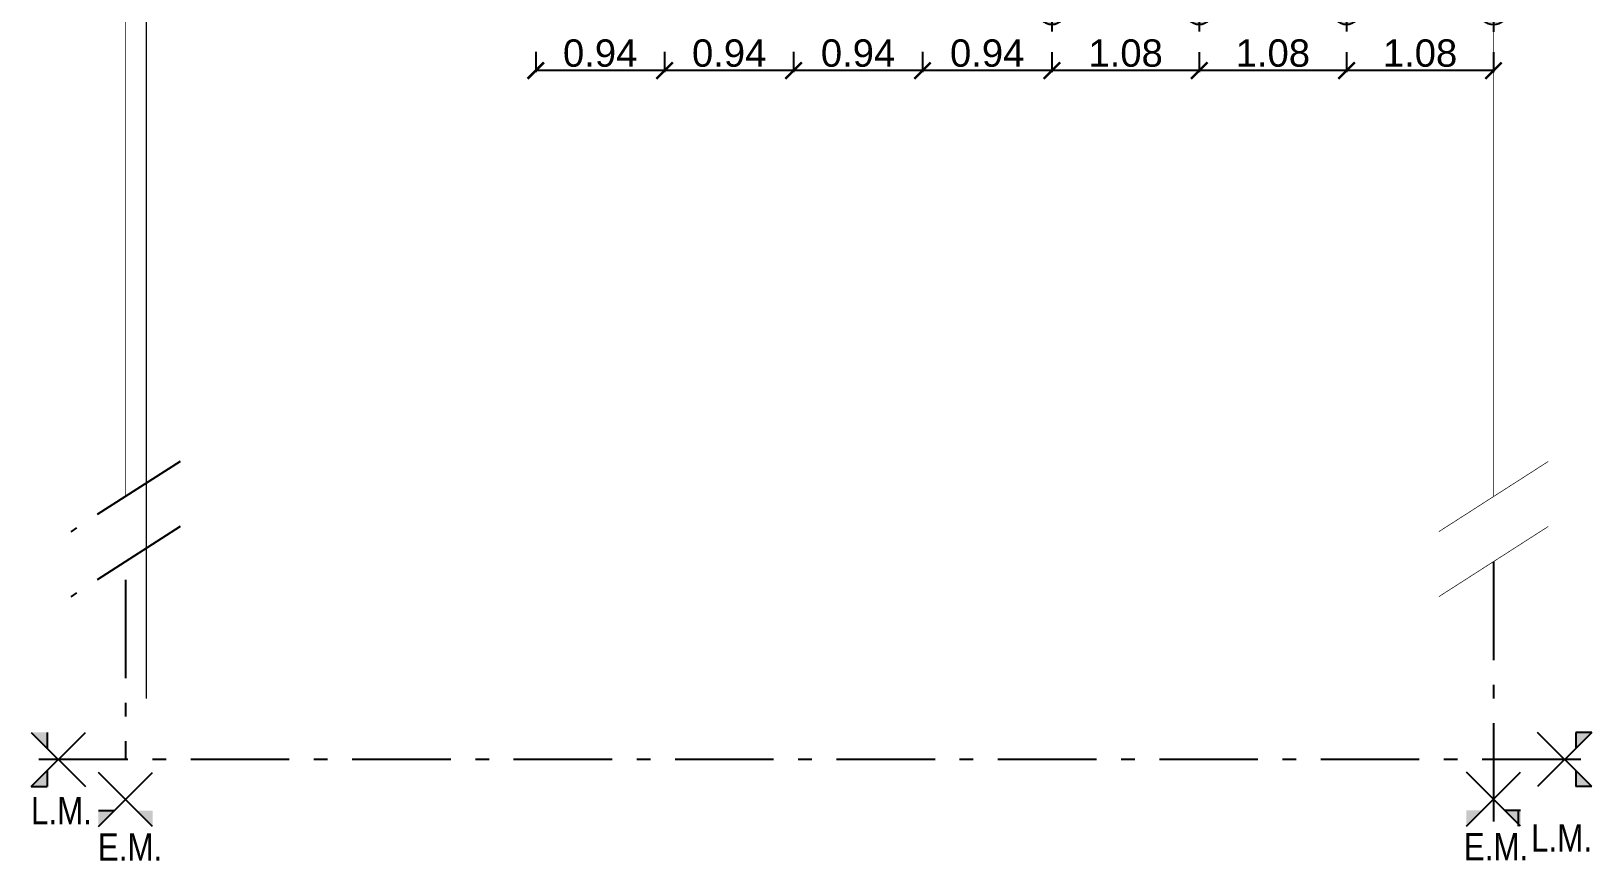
# Model space of a CAD drawing. Header units: millimetres. Extents: x 141 to 456, y -20 to 129.
# Drawn here: x 294.95 to 306.36, y 78.37 to 84.43 of the extents above; entities that cross this region are included whole.
import ezdxf

# ---------------------------------------------------------------- set-up
doc = ezdxf.new("R2010")
doc.units = ezdxf.units.MM
doc.header["$LTSCALE"] = 0.1
doc.header["$MEASUREMENT"] = 0
doc.header["$PDMODE"] = 3
doc.header["$PDSIZE"] = 0.1
doc.linetypes.add('ACAD_ISO04W100', pattern=[30, 24, -3, 0, -3])
doc.linetypes.add('ACAD_ISO10W100', pattern=[18, 12, -3, 0, -3])
doc.layers.get('DEFPOINTS').update_dxf_attribs({"color": 1})
for name, color, linetype in [('11.Ejes', 1, 'ACAD_ISO04W100'), ('EJES', 6, 'Continuous'), ('Funadciones', 7, 'Continuous'), ('FUNDACIONES-COTAS', 3, 'Continuous'), ('POLILINEA SUP', 150, 'Continuous')]:
    doc.layers.add(name, color=color, linetype=linetype)
doc.layers.add('17.Sombras', color=8, linetype='Continuous', lineweight=5)
doc.styles.add('Arial20', font='arial.ttf', dxfattribs={"height": 0.2})
doc.styles.get("Standard").update_dxf_attribs({"font": 'arial.ttf'})
doc.dimstyles.new('COTA-1-100', dxfattribs={"dimtxt": 0.2, "dimasz": 0.12, "dimexe": 0.012, "dimexo": 0.15, "dimgap": 0.025, "dimtad": 1, "dimzin": 0, "dimdsep": 46, "dimtxsty": 'Arial20', "dimblk1": 'ARCHTICK', "dimblk2": 'ARCHTICK', "dimsah": 1, "dimcen": 0.09, "dimclrd": 256, "dimclre": 256, "dimclrt": 256, "dimazin": 0, "dimtfac": 1, "dimtofl": 0, "dimtmove": 2, "dimatfit": 3, "dimldrblk": 'ARCHTICK', "dimfxl": 1, "dimtolj": 1, "dimtzin": 0, "dimarcsym": 0})

# ---------------------------------------------------------------- blocks, each defined once
blk = doc.blocks.new('PILOTIN')
at = {"layer": 'Funadciones'}
blk.add_hatch(color=1, dxfattribs=at).paths.add_polyline_path([(231.332, 120.183, 1), (231.132, 120.183, 1)])
at = {"layer": '11.Ejes', "ltscale": 0.5}
for q in [(231.232, 120.333), (231.082, 120.183), (231.382, 120.183), (231.232, 120.033)]:
    blk.add_line((231.232, 120.183), q, dxfattribs=at)
at = {"layer": 'Funadciones', "color": 1}
blk.add_circle((231.232, 120.183), 0.1, dxfattribs=at)
blk = doc.blocks.new('_ARCHTICK')
at = {"color": 0, "linetype": 'ByBlock', "const_width": 0.15}
blk.add_lwpolyline([(-0.5, -0.5), (0.5, 0.5)], dxfattribs=at)
blk = doc.blocks.new('*D309')
at = {"layer": 'DEFPOINTS', "color": 0, "transparency": 16777216}
for p in [(304.568, 84.427), (305.642, 84.427), (304.568, 84.142)]:
    blk.add_point(p, dxfattribs=at)
at = {"layer": 'FUNDACIONES-COTAS', "lineweight": -2, "transparency": 16777216}
for p, q in [((304.568, 84.277), (304.568, 84.13)), ((305.642, 84.277), (305.642, 84.13)), ((305.642, 84.142), (304.568, 84.142))]:
    blk.add_line(p, q, dxfattribs=at)
at = {"layer": 'FUNDACIONES-COTAS', "lineweight": -2, "transparency": 16777216, "xscale": 0.12, "yscale": 0.12, "zscale": 0.12, "rotation": 180}
blk.add_blockref('_ARCHTICK', (304.568, 84.142), dxfattribs=at)
at = {"layer": 'FUNDACIONES-COTAS', "lineweight": -2, "transparency": 16777216, "xscale": 0.12, "yscale": 0.12, "zscale": 0.12}
blk.add_blockref('_ARCHTICK', (305.642, 84.142), dxfattribs=at)
at = {"layer": 'FUNDACIONES-COTAS', "transparency": 16777216, "insert": (305.105, 84.269), "char_height": 0.2, "attachment_point": 5, "style": 'Arial20'}
blk.add_mtext('\\A1;1.08', dxfattribs=at)
blk = doc.blocks.new('*D310')
at = {"layer": 'DEFPOINTS', "color": 0, "transparency": 16777216}
for p in [(303.491, 84.428), (304.568, 84.427), (303.491, 84.142)]:
    blk.add_point(p, dxfattribs=at)
at = {"layer": 'FUNDACIONES-COTAS', "lineweight": -2, "transparency": 16777216}
for p, q in [((303.491, 84.278), (303.491, 84.13)), ((304.568, 84.277), (304.568, 84.13)), ((304.568, 84.142), (303.491, 84.142))]:
    blk.add_line(p, q, dxfattribs=at)
at = {"layer": 'FUNDACIONES-COTAS', "lineweight": -2, "transparency": 16777216, "xscale": 0.12, "yscale": 0.12, "zscale": 0.12, "rotation": 180}
blk.add_blockref('_ARCHTICK', (303.491, 84.142), dxfattribs=at)
at = {"layer": 'FUNDACIONES-COTAS', "lineweight": -2, "transparency": 16777216, "xscale": 0.12, "yscale": 0.12, "zscale": 0.12}
blk.add_blockref('_ARCHTICK', (304.568, 84.142), dxfattribs=at)
at = {"layer": 'FUNDACIONES-COTAS', "transparency": 16777216, "insert": (304.029, 84.269), "char_height": 0.2, "attachment_point": 5, "style": 'Arial20'}
blk.add_mtext('\\A1;1.08', dxfattribs=at)
blk = doc.blocks.new('*D311')
at = {"layer": 'DEFPOINTS', "color": 0, "transparency": 16777216}
for p in [(302.414, 84.428), (303.491, 84.428), (302.414, 84.142)]:
    blk.add_point(p, dxfattribs=at)
at = {"layer": 'FUNDACIONES-COTAS', "lineweight": -2, "transparency": 16777216}
for p, q in [((302.414, 84.278), (302.414, 84.13)), ((303.491, 84.278), (303.491, 84.13)), ((303.491, 84.142), (302.414, 84.142))]:
    blk.add_line(p, q, dxfattribs=at)
at = {"layer": 'FUNDACIONES-COTAS', "lineweight": -2, "transparency": 16777216, "xscale": 0.12, "yscale": 0.12, "zscale": 0.12, "rotation": 180}
blk.add_blockref('_ARCHTICK', (302.414, 84.142), dxfattribs=at)
at = {"layer": 'FUNDACIONES-COTAS', "lineweight": -2, "transparency": 16777216, "xscale": 0.12, "yscale": 0.12, "zscale": 0.12}
blk.add_blockref('_ARCHTICK', (303.491, 84.142), dxfattribs=at)
at = {"layer": 'FUNDACIONES-COTAS', "transparency": 16777216, "insert": (302.953, 84.269), "char_height": 0.2, "attachment_point": 5, "style": 'Arial20'}
blk.add_mtext('\\A1;1.08', dxfattribs=at)
blk = doc.blocks.new('*D317')
at = {"layer": 'DEFPOINTS', "color": 0, "transparency": 16777216}
for p in [(301.468, 84.43), (302.414, 84.428), (301.468, 84.142)]:
    blk.add_point(p, dxfattribs=at)
at = {"layer": 'FUNDACIONES-COTAS', "lineweight": -2, "transparency": 16777216}
for p, q in [((301.468, 84.28), (301.468, 84.13)), ((302.414, 84.278), (302.414, 84.13)), ((302.414, 84.142), (301.468, 84.142))]:
    blk.add_line(p, q, dxfattribs=at)
at = {"layer": 'FUNDACIONES-COTAS', "lineweight": -2, "transparency": 16777216, "xscale": 0.12, "yscale": 0.12, "zscale": 0.12, "rotation": 180}
blk.add_blockref('_ARCHTICK', (301.468, 84.142), dxfattribs=at)
at = {"layer": 'FUNDACIONES-COTAS', "lineweight": -2, "transparency": 16777216, "xscale": 0.12, "yscale": 0.12, "zscale": 0.12}
blk.add_blockref('_ARCHTICK', (302.414, 84.142), dxfattribs=at)
at = {"layer": 'FUNDACIONES-COTAS', "transparency": 16777216, "insert": (301.941, 84.269), "char_height": 0.2, "attachment_point": 5, "style": 'Arial20'}
blk.add_mtext('\\A1;0.94', dxfattribs=at)
blk = doc.blocks.new('*D318')
at = {"layer": 'DEFPOINTS', "color": 0, "transparency": 16777216}
for p in [(300.526, 84.43), (301.468, 84.43), (300.526, 84.142)]:
    blk.add_point(p, dxfattribs=at)
at = {"layer": 'FUNDACIONES-COTAS', "lineweight": -2, "transparency": 16777216}
for p, q in [((300.526, 84.28), (300.526, 84.13)), ((301.468, 84.28), (301.468, 84.13)), ((301.468, 84.142), (300.526, 84.142))]:
    blk.add_line(p, q, dxfattribs=at)
at = {"layer": 'FUNDACIONES-COTAS', "lineweight": -2, "transparency": 16777216, "xscale": 0.12, "yscale": 0.12, "zscale": 0.12, "rotation": 180}
blk.add_blockref('_ARCHTICK', (300.526, 84.142), dxfattribs=at)
at = {"layer": 'FUNDACIONES-COTAS', "lineweight": -2, "transparency": 16777216, "xscale": 0.12, "yscale": 0.12, "zscale": 0.12}
blk.add_blockref('_ARCHTICK', (301.468, 84.142), dxfattribs=at)
at = {"layer": 'FUNDACIONES-COTAS', "transparency": 16777216, "insert": (300.997, 84.269), "char_height": 0.2, "attachment_point": 5, "style": 'Arial20'}
blk.add_mtext('\\A1;0.94', dxfattribs=at)
blk = doc.blocks.new('*D319')
at = {"layer": 'DEFPOINTS', "color": 0, "transparency": 16777216}
for p in [(299.583, 84.43), (300.526, 84.43), (299.583, 84.142)]:
    blk.add_point(p, dxfattribs=at)
at = {"layer": 'FUNDACIONES-COTAS', "lineweight": -2, "transparency": 16777216}
for p, q in [((299.583, 84.28), (299.583, 84.13)), ((300.526, 84.28), (300.526, 84.13)), ((300.526, 84.142), (299.583, 84.142))]:
    blk.add_line(p, q, dxfattribs=at)
at = {"layer": 'FUNDACIONES-COTAS', "lineweight": -2, "transparency": 16777216, "xscale": 0.12, "yscale": 0.12, "zscale": 0.12, "rotation": 180}
blk.add_blockref('_ARCHTICK', (299.583, 84.142), dxfattribs=at)
at = {"layer": 'FUNDACIONES-COTAS', "lineweight": -2, "transparency": 16777216, "xscale": 0.12, "yscale": 0.12, "zscale": 0.12}
blk.add_blockref('_ARCHTICK', (300.526, 84.142), dxfattribs=at)
at = {"layer": 'FUNDACIONES-COTAS', "transparency": 16777216, "insert": (300.055, 84.269), "char_height": 0.2, "attachment_point": 5, "style": 'Arial20'}
blk.add_mtext('\\A1;0.94', dxfattribs=at)
blk = doc.blocks.new('*D320')
at = {"layer": 'DEFPOINTS', "color": 0, "transparency": 16777216}
for p in [(298.641, 84.43), (299.583, 84.43), (298.641, 84.142)]:
    blk.add_point(p, dxfattribs=at)
at = {"layer": 'FUNDACIONES-COTAS', "lineweight": -2, "transparency": 16777216}
for p, q in [((298.641, 84.28), (298.641, 84.13)), ((299.583, 84.28), (299.583, 84.13)), ((299.583, 84.142), (298.641, 84.142))]:
    blk.add_line(p, q, dxfattribs=at)
at = {"layer": 'FUNDACIONES-COTAS', "lineweight": -2, "transparency": 16777216, "xscale": 0.12, "yscale": 0.12, "zscale": 0.12, "rotation": 180}
blk.add_blockref('_ARCHTICK', (298.641, 84.142), dxfattribs=at)
at = {"layer": 'FUNDACIONES-COTAS', "lineweight": -2, "transparency": 16777216, "xscale": 0.12, "yscale": 0.12, "zscale": 0.12}
blk.add_blockref('_ARCHTICK', (299.583, 84.142), dxfattribs=at)
at = {"layer": 'FUNDACIONES-COTAS', "transparency": 16777216, "insert": (299.112, 84.269), "char_height": 0.2, "attachment_point": 5, "style": 'Arial20'}
blk.add_mtext('\\A1;0.94', dxfattribs=at)

msp = doc.modelspace()

# ---------------------------------------------------------------- hatches: boundary and pattern name
at = {"layer": 'EJES', "linetype": 'ACAD_ISO10W100', "ltscale": 0.6}
h = msp.add_hatch(color=256, dxfattribs=at)
h.dxf.hatch_style = 1
h.paths.add_polyline_path([(295.0696, 79.3043), (294.9532, 79.3043), (295.0696, 79.1879)])
h.paths.add_polyline_path([(295.0696, 78.9083), (295.0696, 79.0247), (294.9532, 78.9083)])
h = msp.add_hatch(color=256, dxfattribs=at)
h.dxf.hatch_style = 1
h.paths.add_polyline_path([(306.244, 79.1879), (306.3603, 79.3043), (306.244, 79.3043)])
h.paths.add_polyline_path([(306.3603, 78.9083), (306.244, 79.0247), (306.244, 78.9083)])
h = msp.add_hatch(color=256, dxfattribs=at)
h.dxf.hatch_style = 1
h.paths.add_polyline_path([(295.7236, 78.7323), (295.84, 78.6159), (295.84, 78.7323)])
h.paths.add_polyline_path([(295.444, 78.6159), (295.5603, 78.7323), (295.444, 78.7323)])
h = msp.add_hatch(color=256, dxfattribs=at)
h.dxf.hatch_style = 1
h.paths.add_polyline_path([(305.7236, 78.7352), (305.84, 78.6188), (305.84, 78.7352)])
h.paths.add_polyline_path([(305.444, 78.6188), (305.5603, 78.7352), (305.444, 78.7352)])

# ---------------------------------------------------------------- linework, layer by layer
at = {"layer": '11.Ejes'}
for p, q in [((306.244, 79.3043), (306.244, 79.1879)), ((306.3603, 79.3043), (306.244, 79.3043)), ((305.8249, 78.6188), (305.8249, 78.7352))]:
    msp.add_line(p, q, dxfattribs=at)
at = {"layer": '17.Sombras', "color": 8, "true_color": 0x7d7d7d}
msp.add_line((295.7925, 85.8325), (295.7925, 79.5516), dxfattribs=at)
at = {"layer": 'EJES', "linetype": 'ACAD_ISO10W100', "ltscale": 0.6}
for p, q in [((305.642, 80.5534), (305.642, 78.4814)), ((295.642, 80.4204), (295.642, 79.1063)), ((294.9532, 78.9083), (295.3492, 79.3043)), ((294.9532, 78.9083), (295.3492, 79.3043)), ((294.9532, 79.3043), (295.3492, 78.9083)), ((295.0696, 79.3043), (295.0696, 79.1879)), ((306.3603, 78.9083), (305.9644, 79.3043)), ((306.3603, 78.9083), (305.9644, 79.3043)), ((306.3603, 79.3043), (305.9644, 78.9083)), ((306.2796, 79.1063), (295.008, 79.1063)), ((295.0696, 79.0247), (295.0696, 78.9083)), ((295.444, 78.6159), (295.84, 79.0119)), ((295.444, 78.6159), (295.84, 79.0119)), ((295.84, 78.6159), (295.444, 79.0119)), ((305.444, 78.6188), (305.84, 79.0148)), ((305.444, 78.6188), (305.84, 79.0148)), ((305.84, 78.6188), (305.444, 79.0148)), ((306.244, 79.0247), (306.244, 78.9083)), ((294.9532, 78.9083), (295.0696, 78.9083)), ((306.3603, 78.9083), (306.244, 78.9083)), ((295.5603, 78.7323), (295.444, 78.7323)), ((305.84, 78.7352), (305.7236, 78.7352))]:
    msp.add_line(p, q, dxfattribs=at)
at = {"layer": 'EJES', "linetype": 'ACAD_ISO10W100', "ltscale": 0.6, "const_width": 0.005}
for points in [[(305.642, 94.0772), (305.642, 81.0286), (305.642, 81.0286)], [(295.642, 87.8604), (295.642, 81.0286)], [(306.042, 81.2851), (305.242, 80.772)], [(306.042, 80.8099), (305.242, 80.2968)]]:
    msp.add_lwpolyline(points, dxfattribs=at)
at = {"layer": 'EJES', "linetype": 'ACAD_ISO10W100', "ltscale": 0.6}
for points in [[(296.042, 81.2851), (295.242, 80.772)], [(296.042, 80.8099), (295.242, 80.2968)]]:
    msp.add_lwpolyline(points, dxfattribs=at)

# ---------------------------------------------------------------- block references
at = {"layer": 'POLILINEA SUP'}
for p in [(71.1824, -35.6049), (72.259, -35.6049), (73.3357, -35.6049), (74.41, -35.6065)]:
    msp.add_blockref('PILOTIN', p, dxfattribs=at)

# ---------------------------------------------------------------- texts
at = {"layer": 'EJES', "linetype": 'ACAD_ISO10W100', "ltscale": 0.6, "char_height": 0.2, "width": 1.294531}
for s, insert, attachment_point in [('{\\fArial Narrow|b0|i0|c0|p34;L.M.}', (295.1741, 78.6329), 8), ('{\\fArial Narrow|b0|i0|c0|p34;L.M.}', (306.1394, 78.6329), 2), ('{\\fArial Narrow|b0|i0|c0|p34;E.M.}', (295.6754, 78.5665), 2), ('{\\fArial Narrow|b0|i0|c0|p34;E.M.}', (305.6603, 78.5694), 2)]:
    msp.add_mtext(s, dxfattribs=dict(at, insert=insert, attachment_point=attachment_point))

# ---------------------------------------------------------------- dimensions: what is measured, and where the dimension line sits
at = {"layer": 'FUNDACIONES-COTAS'}
for base, p1, p2, picture, middle in [((298.641, 84.1421), (299.5835, 84.43), (298.641, 84.43), '*D320', (299.1122, 84.2692)), ((299.5835, 84.1421), (300.526, 84.43), (299.5835, 84.43), '*D319', (300.0547, 84.2692)), ((300.526, 84.1421), (301.4685, 84.43), (300.526, 84.43), '*D318', (300.9972, 84.2692)), ((302.4143, 84.1421), (303.491, 84.4282), (302.4143, 84.4282), '*D311', (302.9527, 84.2692)), ((303.491, 84.1421), (304.5677, 84.4266), (303.491, 84.4282), '*D310', (304.0293, 84.2692))]:
    dim = msp.add_linear_dim(base=base, p1=p1, p2=p2, dimstyle='COTA-1-100', dxfattribs=at)
    dim.commit()
    dim.dimension.update_dxf_attribs({"geometry": picture, "text_midpoint": middle})
for base, p1, p2, text, picture, middle in [((301.4685, 84.1421), (302.4143, 84.4282), (301.4685, 84.43), '0.94', '*D317', (301.9414, 84.2692)), ((304.5677, 84.1421), (305.642, 84.4266), (304.5677, 84.4266), '1.08', '*D309', (305.1048, 84.2692))]:
    dim = msp.add_linear_dim(base=base, p1=p1, p2=p2, text=text, dimstyle='COTA-1-100', dxfattribs=at)
    dim.commit()
    dim.dimension.update_dxf_attribs({"geometry": picture, "text_midpoint": middle})

doc.saveas('drawing.dxf')
